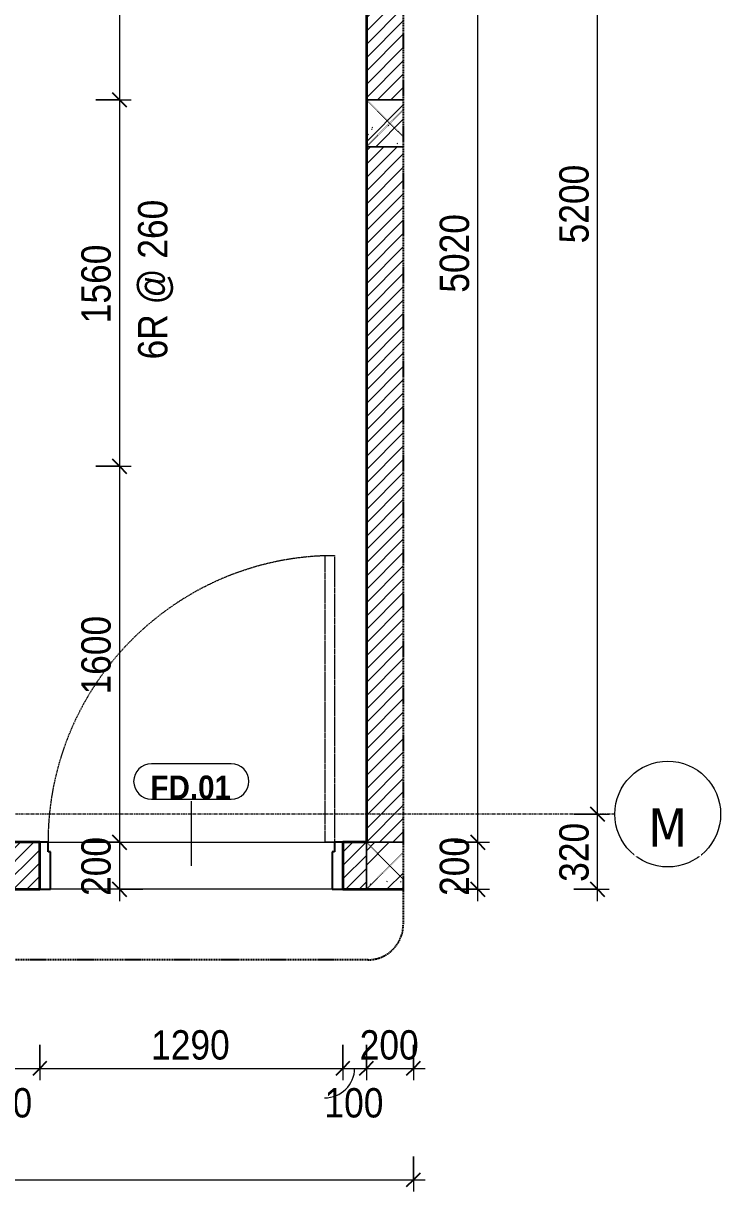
# Model space of a CAD drawing. Header units: millimetres. Extents: x 112507 to 177976, y -4970 to 80839.
# Drawn here: x 146451 to 149419, y 71430 to 76402 of the extents above; entities that cross this region are included whole.
import ezdxf

# ---------------------------------------------------------------- set-up
doc = ezdxf.new("R2010")
doc.units = ezdxf.units.MM
for name, pattern in [('Dash', [6, 3, -3]), ('Dash - Tight', [4.5, 3, -1.5]), ('Grid Line', [22.225, 12.7, -3.175, 3.175, -3.175]), ('Hidden', [7.14375, 4.7625, -2.38125])]:
    doc.linetypes.add(name, pattern=pattern)
for name, color, linetype, lineweight in [('A-ANNO-DIMS', 211, 'Continuous', 9), ('A-ANNO-DIMS-50', 211, 'Continuous', 9), ('A-DETL-GENF-2', 92, 'Dash - Tight', 18), ('A-DETL-GENF-4', 92, 'Hidden', 25), ('A-DOOR', 31, 'Continuous', 18), ('A-DOOR-FRAM', 31, 'Continuous', 25), ('A-DOOR-IDEN', 31, 'Continuous', 9), ('A-FLOR', 192, 'Continuous', 18), ('A-WALL', 113, 'Continuous', 18), ('A-WALL-3', 113, 'Continuous', 35), ('A-WALL-PATT-2', 111, 'Continuous', 18), ('S-COLS', 52, 'Continuous', 18), ('S-COLS-3', 52, 'Dash', 18), ('S-COLS-4', 254, 'Continuous', 18), ('S-COLS-5', 52, 'Continuous', 35), ('S-COLS-HDLN', 52, 'Dash', 18), ('S-GRID-1', 1, 'Grid Line', 9), ('S-GRID-IDEN', 1, 'Continuous', 9)]:
    doc.layers.add(name, color=color, linetype=linetype, lineweight=lineweight)
doc.styles.add('Arial_B', font='arialbd.ttf', dxfattribs={"width": 0.9, "height": 100})
doc.styles.add('Tahoma_B', font='tahomabd.ttf', dxfattribs={"height": 162.5})
doc.styles.add('UTM Avo', font='', dxfattribs={"width": 0.9, "height": 125})
doc.styles.get('UTM Avo').set_extended_font_data('UTM Avo')
doc.dimstyles.new('1_Dim_chi_tiet_2_5', dxfattribs={"dimscale": 304.8, "dimtxt": 124.912619, "dimasz": 0.19685, "dimexe": 0.164042, "dimexo": 0.0625, "dimgap": 0.016404, "dimtad": 1, "dimdec": 0, "dimrnd": 5, "dimzin": 0, "dimdsep": 46, "dimtxsty": 'UTM Avo', "dimblk1": 'OBLIQUE', "dimblk2": 'OBLIQUE', "dimsah": 1, "dimcen": 0.09, "dimdle": 0.164042, "dimazin": 0, "dimtfac": 1, "dimtdec": 4, "dimtix": 1, "dimtmove": 0, "dimatfit": 3, "dimfxl": 0.328084, "dimfxlon": 1, "dimtvp": 1, "dimtolj": 1, "dimtzin": 0, "dimarcsym": 2})
doc.dimstyles.new('1_Dim_chi_tiet_2_5_1', dxfattribs={"dimscale": 304.8, "dimtxt": 124.912619, "dimasz": 0.19685, "dimexe": 0.164042, "dimexo": 0.0625, "dimgap": 0.016404, "dimtad": 1, "dimdec": 0, "dimrnd": 5, "dimzin": 0, "dimdsep": 46, "dimtxsty": 'UTM Avo', "dimblk1": 'OBLIQUE', "dimblk2": 'OBLIQUE', "dimsah": 1, "dimcen": 0.09, "dimdle": 0.164042, "dimazin": 0, "dimtfac": 1, "dimtdec": 4, "dimtix": 1, "dimtmove": 1, "dimatfit": 3, "dimfxl": 0.328084, "dimfxlon": 1, "dimtvp": 1, "dimtolj": 1, "dimtzin": 0, "dimarcsym": 2})
pattern_1 = [(45, (27758.706, 0), (-28.284271, 28.284271), [])]
pattern_2 = [(50, (27758.7, 0), (364.3679, -31.8783), [38.1, -419.1]), (355, (27758.7, 0), (-70.4859, 382.1133), [30.48, -335.28]), (100.451, (27789.07, -2.66), (293.885, 350.2334), [32.38, -356.18]), (46.184, (27758.7, 101.6), (542.1585, -84.0858), [57.15, -628.65]), (96.636, (27803.9, 94.6), (474.8049, 494.8554), [48.57, -534.27]), (351.184, (27758.7, 101.6), (474.8102, 494.85), [45.72, -502.92]), (21, (27809.5, 76.2), (303.22847, -204.53046), [38.1, -419.1]), (326, (27809.5, 76.2), (123.6039, 368.376), [30.48, -335.28]), (71.451, (27834.77, 59.16), (426.8341, 163.8427), [32.38, -356.18]), (37.5, (27758.7, 0), (6.17665, 169.11015), [3.353, -327.863, 3.353, -337.007, -336.55]), (37.5, (27758.7, 0), (6.17665, 169.11015), [-671.576, 3.353, -333.197]), (7.5, (27758.7, 0), (133.63888, 200.3615), [3.353, -190.703, 3.353, -320.243, -128.27]), (7.5, (27758.7, 0), (133.63888, 200.3615), [-517.652, 3.353, -124.917]), (327.5, (27645.42, 0), (271.18182, -11.45836), [3.353, -123.647, 3.353, -392.887, -525.78]), (327.5, (27645.42, 0), (271.18182, -11.45836), [-523.24, 3.353, -522.427]), (317.5, (27594.62, 0), (296.2585, 50.85285), [3.353, -161.747, 3.353, -259.791, -373.38]), (317.5, (27594.62, 0), (296.2585, 50.85285), [-428.244, 3.353, -370.027]), (45, (27758.7, 0), (-125.72359, 125.72359), []), (45, (27758.7, 190.5), (-125.72359, 125.72359), [])]

# ---------------------------------------------------------------- blocks, each defined once
blk = doc.blocks.new('FD_01 - FD_01-1200x2200mm-1787917-TKCS_THANG BỘ TB5 - MẶT BẰNG TẦNG HẦM')
at = {"layer": 'A-DETL-GENF-2'}
for p, q in [((570, 100), (570, 1320)), ((570, 1320), (610, 1320)), ((610, 1320), (610, 100)), ((610, 100), (570, 100))]:
    blk.add_line(p, q, dxfattribs=at)
blk.add_arc((610, 100), 1220, 91.8789, 180, dxfattribs=at)
at = {"layer": 'A-DOOR-FRAM'}
for p, q in [((-610, 100), (-645, 100)), ((-645, 100), (-645, -100)), ((-610, 60), (-610, 100)), ((645, 100), (610, 100)), ((610, 100), (610, 60)), ((645, -100), (645, 100)), ((-600, 60), (-610, 60)), ((-600, -100), (-600, 60)), ((610, 60), (600, 60)), ((600, 60), (600, -100)), ((-645, -100), (-600, -100)), ((600, -100), (645, -100))]:
    blk.add_line(p, q, dxfattribs=at)
blk = doc.blocks.new('G1_SOF - BO TRU - 200x200-3845341-TKCS_THANG BỘ TB5 - MẶT BẰNG TẦNG HẦM')
at = {"layer": 'S-COLS-HDLN'}
for p, q in [((-100, 100), (57, -57)), ((57, 57), (-100, -100))]:
    blk.add_line(p, q, dxfattribs=at)
blk = doc.blocks.new('BORDER VIEW - BORDER VIEW-2470773-TKCS_THANG BỘ TB5 - MẶT BẰNG TẦNG HẦM')
at = {"layer": 'A-DETL-GENF-4'}
for p, q in [((5757, 6314.9), (5757, 150)), ((5607, 0), (150, 0))]:
    blk.add_line(p, q, dxfattribs=at)
blk.add_arc((5607, 150), 150, 270, 0, dxfattribs=at)
blk = doc.blocks.new('Grid - M_Grid Head - Circle-353313-TKCS_THANG BỘ TB5 - MẶT BẰNG TẦNG HẦM')
at = {"layer": 'S-GRID-IDEN'}
blk.add_circle((0, 0), 4.5, dxfattribs=at)
blk = doc.blocks.new('DIMBLOCK95-TKCS_THANG BỘ TB5 - MẶT BẰNG TẦNG HẦM')
at = {"layer": 'A-ANNO-DIMS-50', "lineweight": 25}
for p, q in [((146860.3, 78236.9), (146830.3, 78266.9)), ((146860.3, 78236.9), (146890.3, 78206.9)), ((146860.3, 76076.9), (146830.3, 76106.9)), ((146860.3, 76076.9), (146890.3, 76046.9))]:
    blk.add_line(p, q, dxfattribs=at)
at = {"layer": 'A-ANNO-DIMS-50'}
for p, q in [((146860.3, 78286.9), (146860.3, 76076.9)), ((146960.3, 78236.9), (146810.3, 78236.9)), ((146860.3, 78236.9), (146960.3, 78236.9)), ((146760.3, 76076.9), (146910.3, 76076.9)), ((146860.3, 76076.9), (146760.3, 76076.9))]:
    blk.add_line(p, q, dxfattribs=at)
at = {"layer": 'A-ANNO-DIMS-50', "color": 0, "insert": (146697.9, 76985.8), "char_height": 125, "width": 410.824, "attachment_point": 1, "rotation": 90, "line_spacing_factor": 1.110334, "style": 'UTM Avo'}
blk.add_mtext('2160', dxfattribs=at)
blk = doc.blocks.new('_Oblique')
at = {"color": 0, "linetype": 'ByBlock', "lineweight": -2}
blk.add_line((-0.5, -0.5), (0.5, 0.5), dxfattribs=at)
blk = doc.blocks.new('DIMBLOCK96-TKCS_THANG BỘ TB5 - MẶT BẰNG TẦNG HẦM')
at = {"layer": 'A-ANNO-DIMS-50'}
for p, q in [((146760.3, 76076.9), (146910.3, 76076.9)), ((146860.3, 76076.9), (146760.3, 76076.9)), ((146860.3, 76076.9), (146860.3, 74516.9)), ((146760.3, 74516.9), (146910.3, 74516.9)), ((146860.3, 74516.9), (146760.3, 74516.9))]:
    blk.add_line(p, q, dxfattribs=at)
at = {"layer": 'A-ANNO-DIMS-50', "lineweight": 25}
for p, q in [((146860.3, 76076.9), (146830.3, 76106.9)), ((146860.3, 76076.9), (146890.3, 76046.9)), ((146860.3, 74516.9), (146830.3, 74546.9)), ((146860.3, 74516.9), (146890.3, 74486.9))]:
    blk.add_line(p, q, dxfattribs=at)
at = {"layer": 'A-ANNO-DIMS-50', "color": 0, "char_height": 125, "attachment_point": 1, "rotation": 90, "line_spacing_factor": 1.110334, "style": 'UTM Avo'}
for s, insert, width in [('6R @ 260', (146939.3, 74971.9), 780.01), ('1560', (146697.9, 75125.8), 410.824)]:
    blk.add_mtext(s, dxfattribs=dict(at, insert=insert, width=width))
blk = doc.blocks.new('DIMBLOCK97-TKCS_THANG BỘ TB5 - MẶT BẰNG TẦNG HẦM')
at = {"layer": 'A-ANNO-DIMS-50', "lineweight": 25}
for p, q in [((146860.3, 74516.9), (146830.3, 74546.9)), ((146860.3, 74516.9), (146890.3, 74486.9)), ((146860.3, 72916.9), (146830.3, 72946.9)), ((146860.3, 72916.9), (146890.3, 72886.9))]:
    blk.add_line(p, q, dxfattribs=at)
at = {"layer": 'A-ANNO-DIMS-50'}
for p, q in [((146760.3, 74516.9), (146910.3, 74516.9)), ((146860.3, 74516.9), (146760.3, 74516.9)), ((146860.3, 74516.9), (146860.3, 72916.9)), ((146760.3, 72916.9), (146910.3, 72916.9)), ((146860.3, 72916.9), (146760.3, 72916.9))]:
    blk.add_line(p, q, dxfattribs=at)
at = {"layer": 'A-ANNO-DIMS-50', "color": 0, "insert": (146697.9, 73545.8), "char_height": 125, "width": 410.824, "attachment_point": 1, "rotation": 90, "line_spacing_factor": 1.110334, "style": 'UTM Avo'}
blk.add_mtext('1600', dxfattribs=at)
blk = doc.blocks.new('DIMBLOCK98-TKCS_THANG BỘ TB5 - MẶT BẰNG TẦNG HẦM')
at = {"layer": 'A-ANNO-DIMS-50', "lineweight": 25}
for p, q in [((146860.3, 72916.9), (146830.3, 72946.9)), ((146860.3, 72916.9), (146890.3, 72886.9)), ((146860.3, 72716.9), (146830.3, 72746.9)), ((146860.3, 72716.9), (146890.3, 72686.9))]:
    blk.add_line(p, q, dxfattribs=at)
at = {"layer": 'A-ANNO-DIMS-50'}
for p, q in [((146760.3, 72916.9), (146910.3, 72916.9)), ((146860.3, 72916.9), (146760.3, 72916.9)), ((146860.3, 72916.9), (146860.3, 72666.9)), ((146960.3, 72716.9), (146810.3, 72716.9)), ((146860.3, 72716.9), (146960.3, 72716.9))]:
    blk.add_line(p, q, dxfattribs=at)
at = {"layer": 'A-ANNO-DIMS-50', "color": 0, "insert": (146697.9, 72688.6), "char_height": 125, "width": 308.118, "attachment_point": 1, "rotation": 90, "line_spacing_factor": 1.110334, "style": 'UTM Avo'}
blk.add_mtext('200', dxfattribs=at)
blk = doc.blocks.new('DIMBLOCK107-TKCS_THANG BỘ TB5 - MẶT BẰNG TẦNG HẦM')
at = {"layer": 'A-ANNO-DIMS-50'}
for p, q in [((146211.3, 72054.8), (146211.3, 71904.8)), ((146211.3, 71954.8), (146211.3, 72054.8)), ((146521.3, 72054.8), (146521.3, 71904.8)), ((146521.3, 71954.8), (146521.3, 72054.8)), ((146211.3, 71954.8), (146521.3, 71954.8))]:
    blk.add_line(p, q, dxfattribs=at)
at = {"layer": 'A-ANNO-DIMS-50', "lineweight": 25}
for p, q in [((146211.3, 71954.8), (146181.3, 71924.8)), ((146211.3, 71954.8), (146241.3, 71984.8)), ((146521.3, 71954.8), (146491.3, 71924.8)), ((146521.3, 71954.8), (146551.3, 71984.8))]:
    blk.add_line(p, q, dxfattribs=at)
at = {"layer": 'A-ANNO-DIMS-50'}
blk.add_ellipse((146237.9, 71954.8), major_axis=(128.4, 0), ratio=0.979785, start_param=4.712389, end_param=6.283185, dxfattribs=at)
at = {"layer": 'A-ANNO-DIMS-50', "color": 0, "insert": (146237.9, 71870.8), "char_height": 125, "width": 308.118, "attachment_point": 1, "line_spacing_factor": 1.110334, "style": 'UTM Avo'}
blk.add_mtext('310', dxfattribs=at)
blk = doc.blocks.new('DIMBLOCK108-TKCS_THANG BỘ TB5 - MẶT BẰNG TẦNG HẦM')
at = {"layer": 'A-ANNO-DIMS-50'}
for p, q in [((146521.3, 72054.8), (146521.3, 71904.8)), ((146521.3, 71954.8), (146521.3, 72054.8)), ((147811.3, 72054.8), (147811.3, 71904.8)), ((147811.3, 71954.8), (147811.3, 72054.8)), ((146521.3, 71954.8), (147811.3, 71954.8))]:
    blk.add_line(p, q, dxfattribs=at)
at = {"layer": 'A-ANNO-DIMS-50', "lineweight": 25}
for p, q in [((146521.3, 71954.8), (146491.3, 71924.8)), ((146521.3, 71954.8), (146551.3, 71984.8)), ((147811.3, 71954.8), (147781.3, 71924.8)), ((147811.3, 71954.8), (147841.3, 71984.8))]:
    blk.add_line(p, q, dxfattribs=at)
at = {"layer": 'A-ANNO-DIMS-50', "color": 0, "insert": (146995.1, 72117.2), "char_height": 125, "width": 410.824, "attachment_point": 1, "line_spacing_factor": 1.110334, "style": 'UTM Avo'}
blk.add_mtext('1290', dxfattribs=at)
blk = doc.blocks.new('DIMBLOCK109-TKCS_THANG BỘ TB5 - MẶT BẰNG TẦNG HẦM')
at = {"layer": 'A-ANNO-DIMS-50'}
for p, q in [((147811.3, 72054.8), (147811.3, 71904.8)), ((147811.3, 71954.8), (147811.3, 72054.8)), ((147911.3, 72054.8), (147911.3, 71904.8)), ((147911.3, 71954.8), (147911.3, 72054.8)), ((147811.3, 71954.8), (147911.3, 71954.8))]:
    blk.add_line(p, q, dxfattribs=at)
at = {"layer": 'A-ANNO-DIMS-50', "lineweight": 25}
for p, q in [((147811.3, 71954.8), (147781.3, 71924.8)), ((147811.3, 71954.8), (147841.3, 71984.8)), ((147911.3, 71954.8), (147881.3, 71924.8)), ((147911.3, 71954.8), (147941.3, 71984.8))]:
    blk.add_line(p, q, dxfattribs=at)
at = {"layer": 'A-ANNO-DIMS-50'}
blk.add_ellipse((147732.9, 71954.8), major_axis=(128.4, 0), ratio=0.979785, start_param=4.712389, end_param=6.283185, dxfattribs=at)
at = {"layer": 'A-ANNO-DIMS-50', "color": 0, "insert": (147732.9, 71870.8), "char_height": 125, "width": 308.118, "attachment_point": 1, "line_spacing_factor": 1.110334, "style": 'UTM Avo'}
blk.add_mtext('100', dxfattribs=at)
blk = doc.blocks.new('DIMBLOCK110-TKCS_THANG BỘ TB5 - MẶT BẰNG TẦNG HẦM')
at = {"layer": 'A-ANNO-DIMS-50'}
for p, q in [((147911.3, 72054.8), (147911.3, 71904.8)), ((147911.3, 71954.8), (147911.3, 72054.8)), ((148111.3, 72054.8), (148111.3, 71904.8)), ((148111.3, 71954.8), (148111.3, 72054.8)), ((147911.3, 71954.8), (148161.3, 71954.8))]:
    blk.add_line(p, q, dxfattribs=at)
at = {"layer": 'A-ANNO-DIMS-50', "lineweight": 25}
for p, q in [((147911.3, 71954.8), (147881.3, 71924.8)), ((147911.3, 71954.8), (147941.3, 71984.8)), ((148111.3, 71954.8), (148081.3, 71924.8)), ((148111.3, 71954.8), (148141.3, 71984.8))]:
    blk.add_line(p, q, dxfattribs=at)
at = {"layer": 'A-ANNO-DIMS-50', "color": 0, "insert": (147882.9, 72117.2), "char_height": 125, "width": 308.118, "attachment_point": 1, "line_spacing_factor": 1.110334, "style": 'UTM Avo'}
blk.add_mtext('200', dxfattribs=at)
blk = doc.blocks.new('DIMBLOCK111-TKCS_THANG BỘ TB5 - MẶT BẰNG TẦNG HẦM')
at = {"layer": 'A-ANNO-DIMS-50'}
for p, q in [((142511.3, 71580.2), (142511.3, 71430.2)), ((142511.3, 71480.2), (142511.3, 71580.2)), ((148111.3, 71580.2), (148111.3, 71430.2)), ((148111.3, 71480.2), (148111.3, 71580.2)), ((142461.3, 71480.2), (148161.3, 71480.2))]:
    blk.add_line(p, q, dxfattribs=at)
at = {"layer": 'A-ANNO-DIMS-50', "lineweight": 25}
for p, q in [((142511.3, 71480.2), (142541.3, 71510.2)), ((148111.3, 71480.2), (148141.3, 71510.2)), ((142511.3, 71480.2), (142481.3, 71450.2)), ((148111.3, 71480.2), (148081.3, 71450.2))]:
    blk.add_line(p, q, dxfattribs=at)
at = {"layer": 'A-ANNO-DIMS-50', "color": 0, "insert": (145140.1, 71642.6), "char_height": 125, "width": 410.824, "attachment_point": 1, "line_spacing_factor": 1.110334, "style": 'UTM Avo'}
blk.add_mtext('5600', dxfattribs=at)
blk = doc.blocks.new('STN_Door Tag - STN_Door Tag-1788670-TKCS_THANG BỘ TB5 - MẶT BẰNG TẦNG HẦM')
at = {"layer": 'A-DOOR-IDEN'}
for p, q in [((-3.37, 1.495), (3.431, 1.495)), ((-3.37, -1.524), (3.431, -1.524))]:
    blk.add_line(p, q, dxfattribs=at)
for centre, start, end in [((-3.37, -0.015), 90, 270), ((3.431, -0.015), 270, 90)]:
    blk.add_arc(centre, 1.509, start, end, dxfattribs=at)
blk = doc.blocks.new('DIMBLOCK112-TKCS_THANG BỘ TB5 - MẶT BẰNG TẦNG HẦM')
at = {"layer": 'A-ANNO-DIMS-50'}
for p, q in [((148794.8, 73036.9), (148944.8, 73036.9)), ((148894.8, 73036.9), (148794.8, 73036.9)), ((148894.8, 72666.9), (148894.8, 73036.9)), ((148794.8, 72716.9), (148944.8, 72716.9)), ((148894.8, 72716.9), (148794.8, 72716.9))]:
    blk.add_line(p, q, dxfattribs=at)
at = {"layer": 'A-ANNO-DIMS-50', "lineweight": 25}
for p, q in [((148894.8, 73036.9), (148864.8, 73066.9)), ((148894.8, 73036.9), (148924.8, 73006.9)), ((148894.8, 72716.9), (148864.8, 72746.9)), ((148894.8, 72716.9), (148924.8, 72686.9))]:
    blk.add_line(p, q, dxfattribs=at)
at = {"layer": 'A-ANNO-DIMS-50', "color": 0, "insert": (148732.4, 72748.5), "char_height": 125, "width": 308.118, "attachment_point": 1, "rotation": 90, "line_spacing_factor": 1.110334, "style": 'UTM Avo'}
blk.add_mtext('320', dxfattribs=at)
blk = doc.blocks.new('DIMBLOCK113-TKCS_THANG BỘ TB5 - MẶT BẰNG TẦNG HẦM')
at = {"layer": 'A-ANNO-DIMS-50', "lineweight": 25}
for p, q in [((148894.8, 78236.9), (148864.8, 78266.9)), ((148894.8, 78236.9), (148924.8, 78206.9)), ((148894.8, 73036.9), (148864.8, 73066.9)), ((148894.8, 73036.9), (148924.8, 73006.9))]:
    blk.add_line(p, q, dxfattribs=at)
at = {"layer": 'A-ANNO-DIMS-50'}
for p, q in [((148894.8, 73036.9), (148894.8, 78286.9)), ((148794.8, 78236.9), (148944.8, 78236.9)), ((148894.8, 78236.9), (148794.8, 78236.9)), ((148794.8, 73036.9), (148944.8, 73036.9)), ((148894.8, 73036.9), (148794.8, 73036.9))]:
    blk.add_line(p, q, dxfattribs=at)
at = {"layer": 'A-ANNO-DIMS-50', "color": 0, "insert": (148732.4, 75465.7), "char_height": 125, "width": 410.824, "attachment_point": 1, "rotation": 90, "line_spacing_factor": 1.110334, "style": 'UTM Avo'}
blk.add_mtext('5200', dxfattribs=at)
blk = doc.blocks.new('DIMBLOCK114-TKCS_THANG BỘ TB5 - MẶT BẰNG TẦNG HẦM')
at = {"layer": 'A-ANNO-DIMS-50', "lineweight": 25}
for p, q in [((148385.8, 72916.9), (148355.8, 72946.9)), ((148385.8, 72916.9), (148415.8, 72886.9)), ((148385.8, 72716.9), (148355.8, 72746.9)), ((148385.8, 72716.9), (148415.8, 72686.9))]:
    blk.add_line(p, q, dxfattribs=at)
at = {"layer": 'A-ANNO-DIMS-50'}
for p, q in [((148285.8, 72916.9), (148435.8, 72916.9)), ((148385.8, 72916.9), (148285.8, 72916.9)), ((148385.8, 72666.9), (148385.8, 72916.9)), ((148285.8, 72716.9), (148435.8, 72716.9)), ((148385.8, 72716.9), (148285.8, 72716.9))]:
    blk.add_line(p, q, dxfattribs=at)
at = {"layer": 'A-ANNO-DIMS-50', "color": 0, "insert": (148223.4, 72688.6), "char_height": 125, "width": 308.118, "attachment_point": 1, "rotation": 90, "line_spacing_factor": 1.110334, "style": 'UTM Avo'}
blk.add_mtext('200', dxfattribs=at)
blk = doc.blocks.new('DIMBLOCK115-TKCS_THANG BỘ TB5 - MẶT BẰNG TẦNG HẦM')
at = {"layer": 'A-ANNO-DIMS-50', "lineweight": 25}
for p, q in [((148385.8, 77936.9), (148355.8, 77966.9)), ((148385.8, 77936.9), (148415.8, 77906.9)), ((148385.8, 72916.9), (148355.8, 72946.9)), ((148385.8, 72916.9), (148415.8, 72886.9))]:
    blk.add_line(p, q, dxfattribs=at)
at = {"layer": 'A-ANNO-DIMS-50'}
for p, q in [((148285.8, 77936.9), (148435.8, 77936.9)), ((148385.8, 77936.9), (148285.8, 77936.9)), ((148385.8, 72916.9), (148385.8, 77936.9)), ((148285.8, 72916.9), (148435.8, 72916.9)), ((148385.8, 72916.9), (148285.8, 72916.9))]:
    blk.add_line(p, q, dxfattribs=at)
at = {"layer": 'A-ANNO-DIMS-50', "color": 0, "insert": (148223.4, 75255.8), "char_height": 125, "width": 410.824, "attachment_point": 1, "rotation": 90, "line_spacing_factor": 1.110334, "style": 'UTM Avo'}
blk.add_mtext('5020', dxfattribs=at)

msp = doc.modelspace()

# ---------------------------------------------------------------- hatches: boundary and pattern name
at = {"layer": 'A-WALL-PATT-2'}
h = msp.add_hatch(dxfattribs=at)
h.set_pattern_fill('FP_1', color=256, style=0, pattern_type=2)
h.set_pattern_definition(pattern_1)
h.paths.add_polyline_path([(147911.3, 72916.9), (148068.3, 72916.9), (148068.3, 75876.9), (147911.3, 75876.9), (147911.3, 74783.5)])
h.paths.add_polyline_path([(147911.3, 76076.9), (148068.3, 76076.9), (148068.3, 77926.9), (147911.3, 77926.9)])
h = msp.add_hatch(dxfattribs=at)
h.set_pattern_fill('FP_1', color=256, style=0, pattern_type=2)
h.set_pattern_definition(pattern_1)
h.paths.add_polyline_path([(142711.3, 72716.9), (146521.3, 72716.9), (146521.3, 72916.9), (142711.3, 72916.9)])
h.paths.add_polyline_path([(147811.3, 72716.9), (147911.3, 72716.9), (147911.3, 72916.9), (147811.3, 72916.9)])
at = {"layer": 'S-COLS-4'}
h = msp.add_hatch(dxfattribs=at)
h.set_pattern_fill('FP_2', color=256, style=0, pattern_type=2)
h.set_pattern_definition(pattern_2)
h.paths.add_polyline_path([(148068.3, 75876.9), (148068.3, 76076.9), (147911.3, 76076.9), (147911.3, 75876.9)])
h = msp.add_hatch(dxfattribs=at)
h.set_pattern_fill('FP_2', color=256, style=0, pattern_type=2)
h.set_pattern_definition(pattern_2)
h.paths.add_polyline_path([(148068.3, 75876.9), (148068.3, 76076.9), (147911.3, 76076.9), (147911.3, 75876.9)])
h = msp.add_hatch(dxfattribs=at)
h.set_pattern_fill('FP_2', color=256, style=0, pattern_type=2)
h.set_pattern_definition(pattern_2)
h.paths.add_polyline_path([(148068.3, 72716.9), (148068.3, 72916.9), (147911.3, 72916.9), (147911.3, 72716.9)])
h = msp.add_hatch(dxfattribs=at)
h.set_pattern_fill('FP_2', color=256, style=0, pattern_type=2)
h.set_pattern_definition(pattern_2)
h.paths.add_polyline_path([(148068.3, 72716.9), (148068.3, 72916.9), (147911.3, 72916.9), (147911.3, 72716.9)])

# ---------------------------------------------------------------- linework, layer by layer
at = {"layer": 'A-DOOR-IDEN'}
msp.add_line((147166.3, 72816.9), (147166.3, 73092.4), dxfattribs=at)
at = {"layer": 'A-FLOR'}
for p, q in [((146556.3, 72916.9), (147776.3, 72916.9)), ((147766.3, 72716.9), (146566.3, 72716.9))]:
    msp.add_line(p, q, dxfattribs=at)
at = {"layer": 'A-WALL'}
for p, q in [((147911.3, 76076.9), (148068.3, 76076.9)), ((148068.3, 75876.9), (147911.3, 75876.9)), ((147911.3, 72716.9), (147911.3, 72916.9)), ((147911.3, 72916.9), (148068.3, 72916.9))]:
    msp.add_line(p, q, dxfattribs=at)
at = {"layer": 'A-WALL-3'}
for p, q in [((147911.3, 77926.9), (147911.3, 76076.9)), ((147911.3, 75876.9), (147911.3, 72916.9)), ((146521.3, 72916.9), (142711.3, 72916.9)), ((146521.3, 72716.9), (146521.3, 72916.9)), ((147911.3, 72916.9), (147811.3, 72916.9)), ((147811.3, 72916.9), (147811.3, 72716.9)), ((142711.3, 72716.9), (146521.3, 72716.9)), ((147811.3, 72716.9), (147911.3, 72716.9))]:
    msp.add_line(p, q, dxfattribs=at)
at = {"layer": 'S-COLS'}
for p, q in [((148068.3, 76076.9), (147911.3, 76076.9)), ((147911.3, 75876.9), (148068.3, 75876.9)), ((148068.3, 72916.9), (147911.3, 72916.9)), ((147911.3, 72916.9), (147911.3, 72716.9))]:
    msp.add_line(p, q, dxfattribs=at)
at = {"layer": 'S-COLS-5'}
for p, q in [((147911.3, 76076.9), (147911.3, 75876.9)), ((147911.3, 72716.9), (148068.3, 72716.9))]:
    msp.add_line(p, q, dxfattribs=at)
at = {"layer": 'S-GRID-1'}
for p, q in [((147719.3, 73036.9), (142510.4, 73036.9)), ((148969.3, 73036.9), (147719.3, 73036.9))]:
    msp.add_line(p, q, dxfattribs=at)

# ---------------------------------------------------------------- block references
at = {"layer": 'A-DETL-GENF-2'}
msp.add_blockref('BORDER VIEW - BORDER VIEW-2470773-TKCS_THANG BỘ TB5 - MẶT BẰNG TẦNG HẦM', (142311.3, 72416.9), dxfattribs=at)
at = {"layer": 'A-DOOR'}
msp.add_blockref('FD_01 - FD_01-1200x2200mm-1787917-TKCS_THANG BỘ TB5 - MẶT BẰNG TẦNG HẦM', (147166.3, 72816.9), dxfattribs=at)
at = {"layer": 'A-DOOR-IDEN', "xscale": 49.99999999999998, "yscale": 49.99999999999998, "zscale": 49.99999999999998}
msp.add_blockref('STN_Door Tag - STN_Door Tag-1788670-TKCS_THANG BỘ TB5 - MẶT BẰNG TẦNG HẦM', (147164.7, 73176.8), dxfattribs=at)
at = {"layer": 'S-COLS-3'}
for p in [(148011.3, 75976.9), (148011.3, 72816.9)]:
    msp.add_blockref('G1_SOF - BO TRU - 200x200-3845341-TKCS_THANG BỘ TB5 - MẶT BẰNG TẦNG HẦM', p, dxfattribs=at)
at = {"layer": 'S-GRID-IDEN', "xscale": 49.99999999999998, "yscale": 49.99999999999998, "zscale": 49.99999999999998, "rotation": 89.9999999999998}
msp.add_blockref('Grid - M_Grid Head - Circle-353313-TKCS_THANG BỘ TB5 - MẶT BẰNG TẦNG HẦM', (149194.3, 73036.9), dxfattribs=at)

# ---------------------------------------------------------------- texts
at = {"layer": 'A-DOOR-IDEN', "insert": (147163.7, 73150.1), "char_height": 100, "width": 351.45, "attachment_point": 5, "line_spacing_factor": 0.936439, "style": 'Arial_B'}
msp.add_mtext('\\pt2.25,4.5,6.75,9,11.25,13.5,15.75,18,20.25,22.5,24.75,27,29.25,31.5,33.75,36,38.25,40.5,42.75,45,47.25,49.5,51.75,54,56.25,58.5,60.75,63,65.25,67.5,69.75,72;FD.01', dxfattribs=at)

# ---------------------------------------------------------------- dimensions: what is measured, and where the dimension line sits
at = {"layer": 'A-ANNO-DIMS'}
for base, p1, p2, override, picture, middle in [((146860.3, 76076.9), (146960.3, 78236.9), (146760.3, 76076.9), {"dimpost": '<>', "dimfxl": 2169.239498}, 'DIMBLOCK95-TKCS_THANG BỘ TB5 - MẶT BẰNG TẦNG HẦM', (146790.6, 77156.9)), ((148894.8, 78236.9), (148794.8, 73036.9), (148794.8, 78236.9), {"dimpost": '<>', "dimfxl": 5200.050696}, 'DIMBLOCK113-TKCS_THANG BỘ TB5 - MẶT BẰNG TẦNG HẦM', (148825.1, 75636.9)), ((148385.8, 77936.9), (148285.8, 72916.9), (148285.8, 77936.9), {"dimpost": '<>', "dimfxl": 5020}, 'DIMBLOCK115-TKCS_THANG BỘ TB5 - MẶT BẰNG TẦNG HẦM', (148316.1, 75426.9)), ((146860.3, 72916.9), (146760.3, 74516.9), (146760.3, 72916.9), {"dimpost": '<>', "dimfxl": 1600}, 'DIMBLOCK97-TKCS_THANG BỘ TB5 - MẶT BẰNG TẦNG HẦM', (146790.6, 73716.9)), ((148894.8, 73036.9), (148794.8, 72716.9), (148794.8, 73036.9), {"dimpost": '<>', "dimfxl": 319.949304}, 'DIMBLOCK112-TKCS_THANG BỘ TB5 - MẶT BẰNG TẦNG HẦM', (148825.1, 72876.9)), ((146860.3, 72716.9), (146760.3, 72916.9), (146960.3, 72716.9), {"dimpost": '<>', "dimfxl": 282.842712}, 'DIMBLOCK98-TKCS_THANG BỘ TB5 - MẶT BẰNG TẦNG HẦM', (146790.6, 72816.9)), ((148385.8, 72916.9), (148285.8, 72716.9), (148285.8, 72916.9), {"dimpost": '<>', "dimfxl": 200}, 'DIMBLOCK114-TKCS_THANG BỘ TB5 - MẶT BẰNG TẦNG HẦM', (148316.1, 72816.9))]:
    dim = msp.add_linear_dim(base=base, p1=p1, p2=p2, angle=90, dimstyle='1_Dim_chi_tiet_2_5', override=override, dxfattribs=at)
    dim.commit()
    dim.dimension.update_dxf_attribs({"geometry": picture, "text_midpoint": middle})
dim = msp.add_linear_dim(base=(146860.3, 74516.9), p1=(146760.3, 76076.9), p2=(146760.3, 74516.9), angle=90, text='<>\\X6R @ 260', dimstyle='1_Dim_chi_tiet_2_5', override={"dimpost": '<>', "dimfxl": 1560}, dxfattribs=at)
dim.commit()
dim.dimension.update_dxf_attribs({"geometry": 'DIMBLOCK96-TKCS_THANG BỘ TB5 - MẶT BẰNG TẦNG HẦM', "text_midpoint": (146860.3, 75296.9)})
for base, p1, p2, override, picture, middle in [((147811.3, 71954.8), (146521.3, 72054.8), (147811.3, 72054.8), {"dimpost": '<>', "dimfxl": 1290}, 'DIMBLOCK108-TKCS_THANG BỘ TB5 - MẶT BẰNG TẦNG HẦM', (147166.3, 72024.5)), ((148111.3, 71954.8), (147911.3, 72054.8), (148111.3, 72054.8), {"dimpost": '<>', "dimfxl": 200}, 'DIMBLOCK110-TKCS_THANG BỘ TB5 - MẶT BẰNG TẦNG HẦM', (148011.3, 72024.5)), ((148111.3, 71480.2), (142511.3, 71580.2), (148111.3, 71580.2), {"dimpost": '<>', "dimfxl": 5600}, 'DIMBLOCK111-TKCS_THANG BỘ TB5 - MẶT BẰNG TẦNG HẦM', (145311.3, 71549.9))]:
    dim = msp.add_linear_dim(base=base, p1=p1, p2=p2, dimstyle='1_Dim_chi_tiet_2_5', override=override, dxfattribs=at)
    dim.commit()
    dim.dimension.update_dxf_attribs({"geometry": picture, "text_midpoint": middle})
for base, p1, p2, override, picture, middle in [((146521.3, 71954.8), (146211.3, 72054.8), (146521.3, 72054.8), {"dimpost": '<>', "dimfxl": 310}, 'DIMBLOCK107-TKCS_THANG BỘ TB5 - MẶT BẰNG TẦNG HẦM', (146391.9, 71787.4)), ((147911.3, 71954.8), (147811.3, 72054.8), (147911.3, 72054.8), {"dimpost": '<>', "dimfxl": 100}, 'DIMBLOCK109-TKCS_THANG BỘ TB5 - MẶT BẰNG TẦNG HẦM', (147886.9, 71787.4))]:
    dim = msp.add_linear_dim(base=base, p1=p1, p2=p2, dimstyle='1_Dim_chi_tiet_2_5_1', override=override, dxfattribs=at)
    dim.commit()
    dim.dimension.update_dxf_attribs({"geometry": picture, "text_midpoint": middle, "dimtype": 160})

# ---------------------------------------------------------------- next in the draw order: texts
at = {"layer": 'S-GRID-IDEN', "insert": (149193.8, 72979.6), "char_height": 162.5, "width": 202, "attachment_point": 5, "line_spacing_factor": 0.996129, "style": 'Tahoma_B', "bg_fill": 3, "box_fill_scale": 1.25, "bg_fill_color": 256, "bg_fill_true_color": 13158600, "bg_fill_transparency": 0}
msp.add_mtext('\\pt634.99962,1269.99925,1905.0005,2540.00013,3174.99975,3809.99937,4445.00062,5080.00025,5714.99987,6349.9995,6985.00075,7620.00037,8255,8889.99962,9524.99925,10160.0005,10795.00013,11429.99975,12064.99938,12700.00063,13335.00025,13969.99988,14604.9995,15240.00075,15875.00038,16510,17144.99963,17779.99925,18415.0005,19050.00013,19684.99975,20319.99938;M', dxfattribs=at)

doc.saveas('drawing.dxf')
